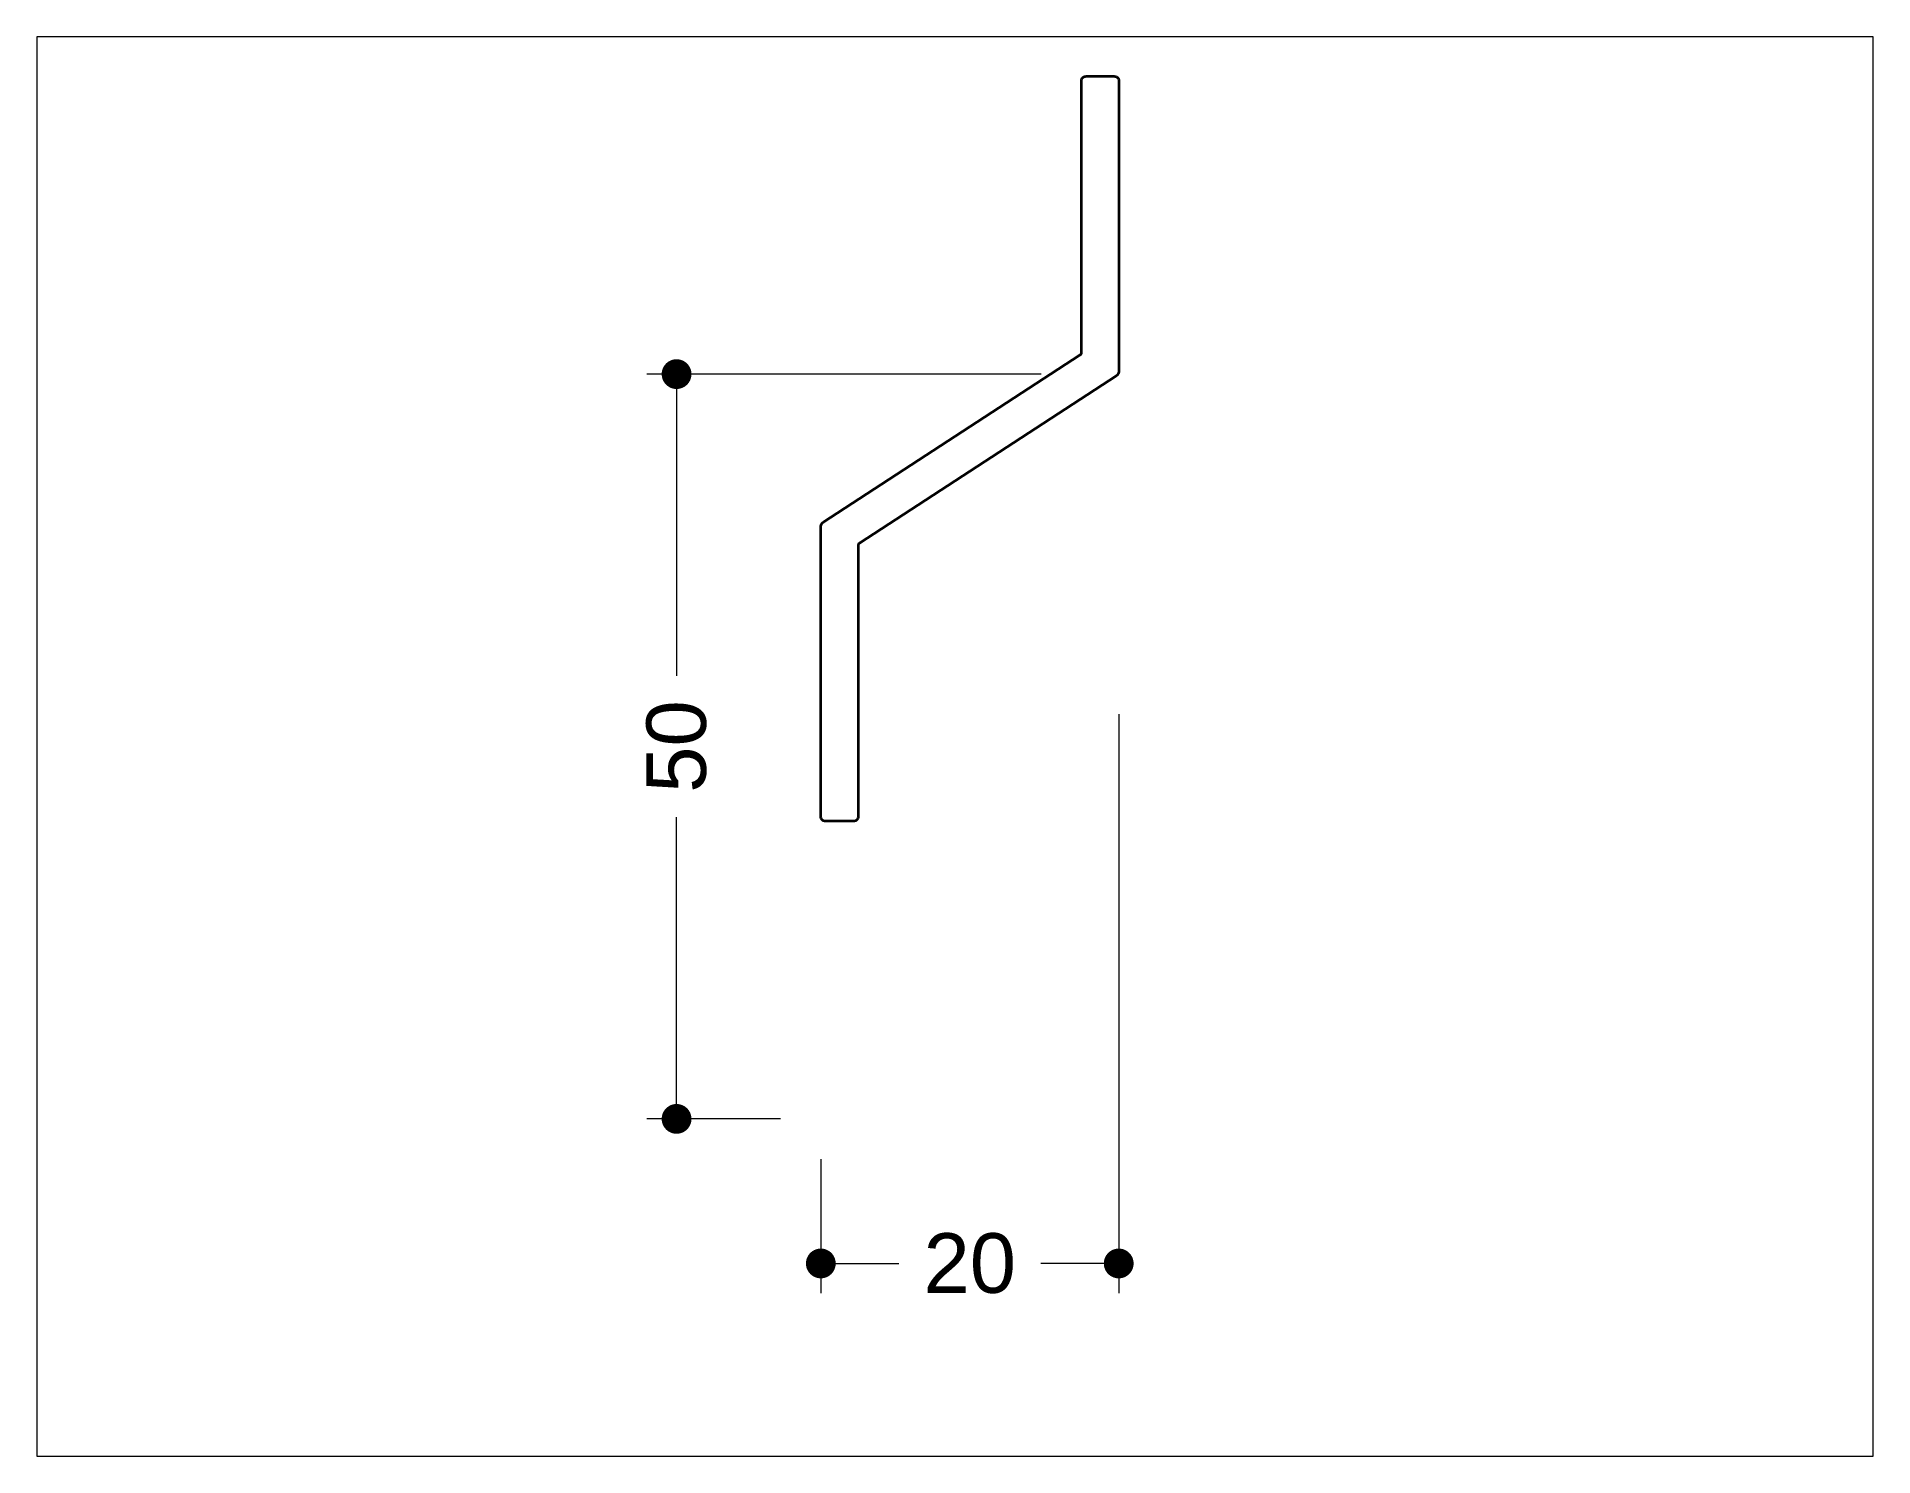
# Paper-space layout 'Index' of a CAD drawing. Header units: millimetres. Extents: x 70.5 to 132.2, y 118.7 to 166.3.
# The model-space entities are those that its viewports show. They can reach past a viewport. Long polylines and large blocks are cut down to what shows.
import ezdxf

# ---------------------------------------------------------------- set-up
doc = ezdxf.new("R2010")
doc.units = ezdxf.units.MM
doc.header["$PDMODE"] = 3
doc.header["$PDSIZE"] = 1
for name, color, linetype, lineweight in [('AM_0', 7, 'Continuous', 35), ('AM_5', 3, 'Continuous', 13), ('X_COMP_CONT_ALU', 50, 'Continuous', 35)]:
    doc.layers.add(name, color=color, linetype=linetype, lineweight=lineweight)
doc.layers.add('AM_VIEWS', color=1, linetype='Continuous', lineweight=13, plot=False)
doc.styles.add('X_DOCU', font='swissl.ttf')
doc.dimstyles.new('X_DOCU$0', dxfattribs={"dimtxt": 2, "dimasz": 1, "dimexe": 1, "dimexo": 1.5, "dimgap": 1, "dimtad": 0, "dimtoh": 1, "dimdsep": 46, "dimtxsty": 'X_DOCU', "dimblk": 'DOT', "dimcen": 0, "dimclrd": 256, "dimclre": 256, "dimclrt": 30, "dimadec": 1, "dimazin": 2, "dimtp": 0.1, "dimtm": 0.1, "dimtfac": 0.7, "dimtmove": 0, "dimatfit": 1, "dimfxl": 1, "dimlwd": -1, "dimlwe": -1, "dimarcsym": 1})

# ---------------------------------------------------------------- blocks, each defined once
blk = doc.blocks.new('_Dot')
at = {"color": 0, "linetype": 'ByBlock', "lineweight": -2}
blk.add_line((-0.5, 0), (-1, 0), dxfattribs=at)
at = {"color": 0, "linetype": 'ByBlock', "const_width": 0.5}
blk.add_lwpolyline([(-0.25, 0, 1), (0.25, 0, 1)], format="xyb", close=True, dxfattribs=at)
blk = doc.blocks.new('*D6')
at = {"layer": 'AM_5', "transparency": 16777216}
for p, q in [((104.255, 155), (91.013, 155)), ((92.013, 154), (92.013, 144.877)), ((92.013, 131), (92.013, 140.124)), ((95.505, 130), (91.013, 130))]:
    blk.add_line(p, q, dxfattribs=at)
at = {"layer": 'Defpoints', "color": 0, "transparency": 16777216}
for p in [(92.013, 155), (105.755, 155), (97.005, 130)]:
    blk.add_point(p, dxfattribs=at)
at = {"layer": 'AM_5', "transparency": 16777216}
for p, rotation in [((92.013, 155), 90), ((92.013, 130), 270)]:
    blk.add_blockref('_Dot', p, dxfattribs=dict(at, rotation=rotation))
at = {"layer": 'AM_5', "color": 30, "transparency": 16777216, "insert": (92.013, 142.5), "char_height": 2, "attachment_point": 5, "rotation": 90, "style": 'X_DOCU'}
blk.add_mtext('50', dxfattribs=at)
blk = doc.blocks.new('*D7')
at = {"layer": 'AM_5', "transparency": 16777216}
for p, q in [((106.855, 143.582), (106.855, 124.147)), ((96.855, 128.65), (96.855, 124.147)), ((97.855, 125.147), (99.472, 125.147)), ((105.855, 125.147), (104.239, 125.147))]:
    blk.add_line(p, q, dxfattribs=at)
at = {"layer": 'Defpoints', "color": 0, "transparency": 16777216}
for p in [(106.855, 145.082), (96.855, 130.15), (106.855, 125.147)]:
    blk.add_point(p, dxfattribs=at)
at = {"layer": 'AM_5', "transparency": 16777216, "rotation": 180}
blk.add_blockref('_Dot', (96.855, 125.147), dxfattribs=at)
at = {"layer": 'AM_5', "transparency": 16777216}
blk.add_blockref('_Dot', (106.855, 125.147), dxfattribs=at)
at = {"layer": 'AM_5', "color": 30, "transparency": 16777216, "insert": (101.855, 125.147), "char_height": 2, "attachment_point": 5, "style": 'X_DOCU'}
blk.add_mtext('20', dxfattribs=at)
blk = doc.blocks.new('126763-ICC')
at = {"layer": 'X_COMP_CONT_ALU'}
blk.add_lwpolyline([(-19.86, -9.96), (-2.59, 1.3, 0.25359), (-2.5, 1.46), (-2.5, 19.7, -0.414214), (-2.2, 20), (-0.3, 20, -0.414214), (0, 19.7), (0, 0.16, -0.25359), (-0.14, -0.09), (-17.41, -11.34, 0.25359), (-17.5, -11.51), (-17.5, -29.7, -0.414214), (-17.8, -30), (-19.7, -30, -0.414214), (-20, -29.7), (-20, -10.21, -0.25359), (-19.86, -9.96)], format="xyb", close=True, dxfattribs=at)

msp = doc.modelspace()

# ---------------------------------------------------------------- block references
at = {"layer": 'AM_0'}
msp.add_blockref('126763-ICC', (35, 65), dxfattribs=at)

psp = doc.layouts.new('Index')

# ---------------------------------------------------------------- dimensions: what is measured, and where the dimension line sits
at = {"layer": 'AM_5'}
for base, p1, p2, angle, override, picture, middle in [((92.0128, 155.0003), (97.0053, 130.0003), (105.7553, 155.0003), 90, {"dimasz": 1, "dimlfac": 2, "dimpost": ''}, '*D6', (92.0128, 142.5003)), ((106.8553, 125.1475), (96.8553, 130.1503), (106.8553, 145.0819), 0, {"dimasz": 1, "dimlfac": 2}, '*D7', (101.8553, 125.1475))]:
    dim = psp.add_linear_dim(base=base, p1=p1, p2=p2, angle=angle, dimstyle='X_DOCU$0', override=override, dxfattribs=at)
    dim.commit()
    dim.dimension.update_dxf_attribs({"geometry": picture, "text_midpoint": middle})

# ---------------------------------------------------------------- viewports
at = {"layer": 'AM_VIEWS'}
psp.add_viewport(center=(101.3591, 142.5), size=(61.6494, 47.649524), view_center_point=(24.0038, 40.0073), view_height=95.299049, dxfattribs=at)

doc.saveas('drawing.dxf')
